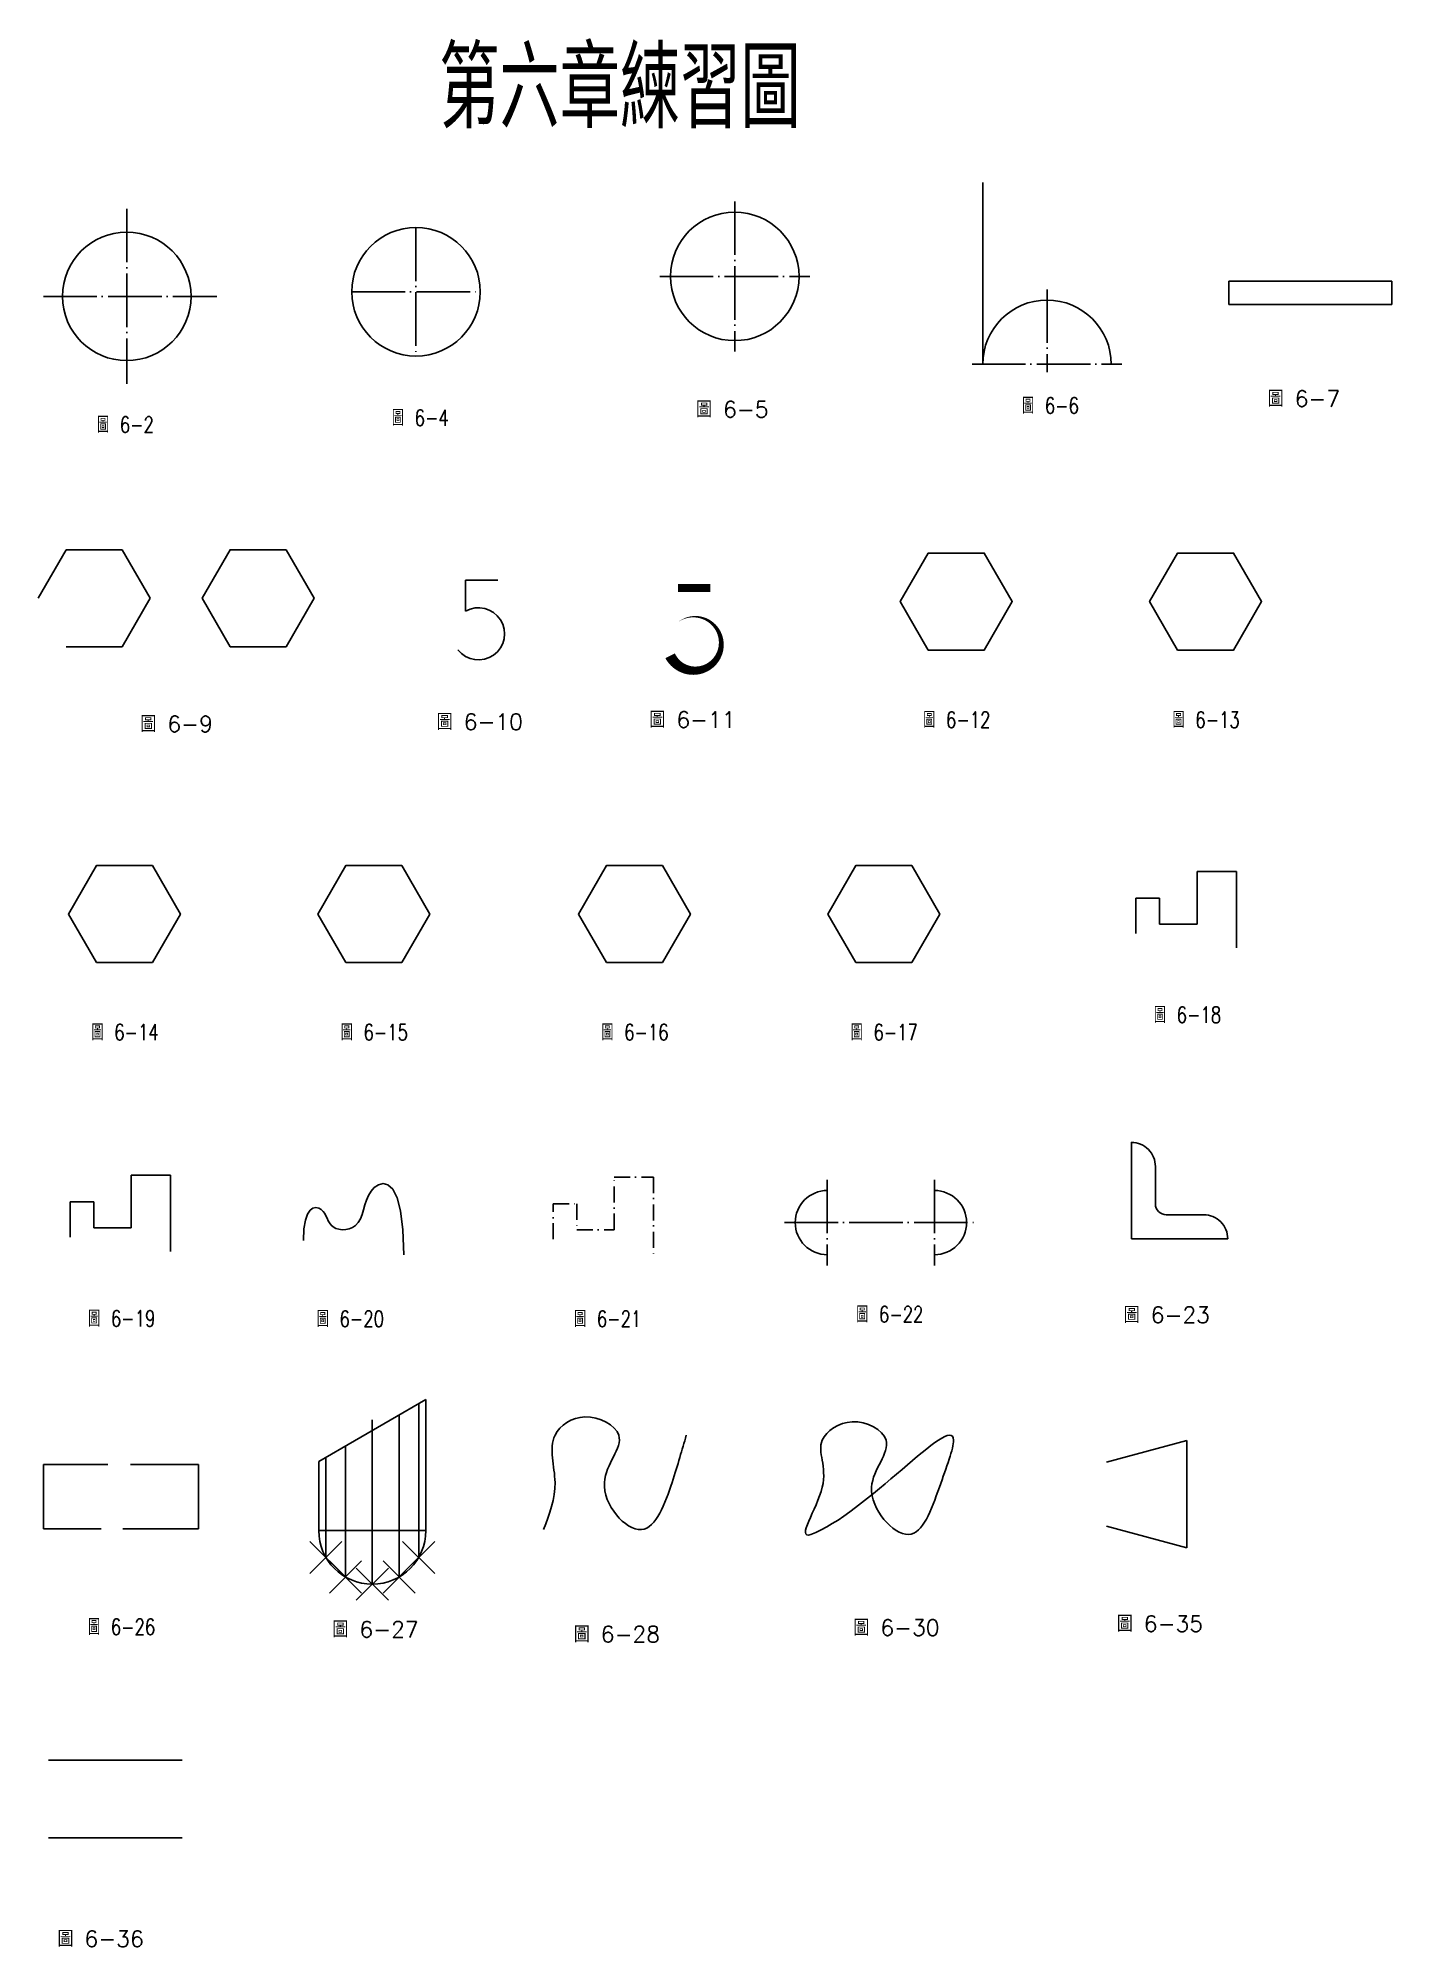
# Model space of a CAD drawing. Extents: x -15 to 238, y -43 to 313.
import ezdxf

# ---------------------------------------------------------------- set-up
doc = ezdxf.new("R2010")
doc.units = 0
doc.header["$PDMODE"] = 3
doc.header["$PDSIZE"] = 3
doc.linetypes.add('CEN3', pattern=[5, 3, -1, 0, -1])
doc.linetypes.add('CENT10', pattern=[12, 10, -1, 0, -1])
doc.layers.get('0').update_dxf_attribs({"color": 3, "linetype": 'CONTINUOUS'})
for name, color, linetype in [('CENT10', 1, 'CENT10'), ('CENT3', 1, 'CEN3'), ('輔助線', 1, 'CONTINUOUS'), ('輪廓線', 7, 'CONTINUOUS')]:
    doc.layers.add(name, color=color, linetype=linetype)
doc.styles.add('CNS', font='txt.shx', dxfattribs={"width": 0.75, "height": 3, "bigfont": 'chineset.shx'})
doc.styles.add('CNS1', font='romans.shx', dxfattribs={"height": 3, "bigfont": 'chineset.shx'})

msp = doc.modelspace()

# ---------------------------------------------------------------- linework, layer by layer
for p in [(39.23, 29.26), (56.55, 29.26), (42.89, 25.6), (52.89, 25.6), (47.89, 24.26)]:
    msp.add_point(p)
at = {"layer": 'CENT10'}
for p, q in [((115.57, 282.5), (115.57, 254.5)), ((2.04, 281.13), (2.04, 248.41)), ((56.05, 277.63), (56.05, 253.63)), ((101.57, 268.5), (129.57, 268.5)), ((-13.53, 264.77), (18.83, 264.77)), ((44.05, 265.63), (68.05, 265.63)), ((173.88, 266.08), (173.88, 250.6)), ((159.88, 252.08), (187.88, 252.08)), ((132.86, 99.79), (132.86, 83.79)), ((152.86, 99.79), (152.86, 83.79)), ((124.86, 91.79), (160.86, 91.79))]:
    msp.add_line(p, q, dxfattribs=at)
at = {"layer": 'CENT3'}
msp.add_line((47.89, 52.96), (47.89, 54.96), dxfattribs=at)
at = {"layer": 'CENT3', "color": 7}
msp.add_lwpolyline([(81.64, 88.71), (81.64, 95.32), (86.06, 95.32), (86.06, 90.46), (93.04, 90.46), (93.04, 100.28), (100.4, 100.28), (100.4, 86.05)], dxfattribs=at)
at = {"layer": '輔助線'}
for p, q in [((56.55, 29.26), (56.55, 57.96)), ((52.89, 25.6), (52.89, 55.85)), ((42.89, 25.6), (42.89, 50.07)), ((39.23, 29.26), (39.23, 47.96))]:
    msp.add_line(p, q, dxfattribs=at)
at = {"layer": '輪廓線'}
for p, q in [((161.88, 252.08), (161.88, 286.05)), ((207.84, 267.61), (238.27, 267.61)), ((207.84, 267.61), (207.84, 263.23)), ((238.27, 267.61), (238.27, 263.23)), ((207.84, 263.23), (238.27, 263.23)), ((-9.27, 217.44), (-14.5, 208.38)), ((1.19, 217.44), (-9.27, 217.44)), ((6.42, 208.38), (1.19, 217.44)), ((65.31, 211.8), (65.31, 205.98)), ((65.31, 211.8), (71.31, 211.8)), ((1.19, 199.32), (6.42, 208.38)), ((-9.27, 199.32), (1.19, 199.32)), ((201.89, 147.52), (201.89, 157.34)), ((201.89, 157.34), (209.24, 157.34)), ((209.24, 157.34), (209.24, 143.11)), ((190.49, 145.77), (190.49, 152.38)), ((190.49, 152.38), (194.9, 152.38)), ((194.9, 152.38), (194.9, 147.52)), ((194.9, 147.52), (201.89, 147.52)), ((2.86, 90.81), (2.86, 100.64)), ((2.86, 100.64), (10.22, 100.64)), ((10.22, 100.64), (10.22, 86.41)), ((-8.54, 89.07), (-8.54, 95.68)), ((-8.54, 95.68), (-4.12, 95.68)), ((-4.12, 95.68), (-4.12, 90.81)), ((-4.12, 90.81), (2.86, 90.81)), ((57.89, 58.73), (37.89, 47.19)), ((57.89, 34.26), (57.89, 58.73)), ((47.89, 24.26), (47.89, 52.96)), ((185.02, 47.07), (200.02, 51.07)), ((200.02, 51.07), (200.02, 31.07)), ((-13.51, 46.61), (-13.51, 34.59)), ((-1.48, 46.61), (-13.51, 46.61)), ((15.46, 46.61), (2.72, 46.61)), ((15.46, 34.59), (15.46, 46.61)), ((37.89, 34.26), (37.89, 47.19)), ((-13.51, 34.59), (-2.74, 34.59)), ((1.32, 34.59), (15.46, 34.59)), ((37.89, 34.26), (57.89, 34.26)), ((185.02, 35.07), (200.02, 31.07))]:
    msp.add_line(p, q, dxfattribs=at)
at = {"layer": '輪廓線', "color": 0}
for p, q in [((-12.56, -8.6), (12.36, -8.6)), ((-12.56, -23.11), (12.36, -23.11))]:
    msp.add_line(p, q, dxfattribs=at)
at = {"layer": '輪廓線'}
for points in [[(21.33, 199.32), (31.79, 199.32), (37.02, 208.38), (31.79, 217.44), (21.33, 217.44), (16.1, 208.38)], [(151.7, 198.72), (162.16, 198.72), (167.39, 207.78), (162.16, 216.84), (151.7, 216.84), (146.47, 207.78)], [(198.25, 198.72), (208.71, 198.72), (213.94, 207.78), (208.71, 216.84), (198.25, 216.84), (193.02, 207.78)], [(-3.62, 140.36), (6.84, 140.36), (12.07, 149.42), (6.84, 158.47), (-3.62, 158.47), (-8.85, 149.42)], [(42.93, 140.36), (53.39, 140.36), (58.63, 149.42), (53.39, 158.47), (42.93, 158.47), (37.7, 149.42)], [(91.6, 140.36), (102.06, 140.36), (107.29, 149.42), (102.06, 158.47), (91.6, 158.47), (86.37, 149.42)], [(138.16, 140.36), (148.62, 140.36), (153.85, 149.42), (148.62, 158.47), (138.16, 158.47), (132.93, 149.42)]]:
    msp.add_lwpolyline(points, close=True, dxfattribs=at)
msp.add_lwpolyline([(111, 210.28, 1.5, 1.5, 0), (105, 210.28, 0, 0, 0), (105, 203.95, 0, 2, -2.747477), (103.51, 197.64, 0, 0, 0)], format="xyseb", dxfattribs=at)
msp.add_lwpolyline([(189.63, 88.77), (207.63, 88.77, 0.414214), (203.13, 93.27), (196.13, 93.27, -0.414214), (194.13, 95.27), (194.13, 102.27, 0.414214), (189.63, 106.77)], format="xyb", close=True, dxfattribs=at)
msp.add_lwpolyline([(35.03, 88.43), (35.13, 90.61), (35.39, 92.24), (35.79, 93.38), (36.27, 94.11), (36.81, 94.49), (37.36, 94.6), (37.88, 94.48), (38.34, 94.23), (38.71, 93.89), (39, 93.5), (39.24, 93.06), (39.45, 92.61), (39.67, 92.15), (39.92, 91.72), (40.22, 91.32), (40.61, 90.99), (41.1, 90.72), (41.66, 90.54), (42.29, 90.46), (42.94, 90.48), (43.59, 90.62), (44.21, 90.88), (44.78, 91.27), (45.27, 91.81), (45.66, 92.5), (45.97, 93.3), (46.24, 94.17), (46.52, 95.09), (46.82, 96), (47.19, 96.88), (47.66, 97.68), (48.27, 98.36), (49.03, 98.87), (49.91, 99.09), (50.82, 98.85), (51.72, 98.02), (52.53, 96.44), (53.18, 93.97), (53.62, 90.46), (53.79, 85.77)], dxfattribs=at)
for centre in [(115.57, 268.5), (115.57, 268.5), (2.04, 264.77), (56.05, 265.63), (56.05, 265.63)]:
    msp.add_circle(centre, 12, dxfattribs=at)
for centre, radius, start, end in [((173.88, 252.08), 12, 0, 180), ((67.72, 201.75), 4.87, 218.2115, 119.7558), ((132.86, 91.79), 6, 90, 270), ((152.86, 91.79), 6, 270, 90), ((47.89, 34.26), 10, 180, 0)]:
    msp.add_arc(centre, radius, start, end, dxfattribs=at)
msp.add_spline([(79.86, 34.47), (82.01, 43.27), (82.01, 52.07), (87.6, 55.51), (93.92, 52.07), (91.22, 43.27), (98.13, 34.47), (103.87, 43.27), (106.51, 52.07)], degree=3, dxfattribs=at)
msp.add_open_spline([(129.77, 33.56), (126.92, 32.54), (134.84, 43.78), (129.5, 50.73), (137.55, 56.23), (147.08, 50.99), (137.39, 42.18), (149.14, 28.94), (153.58, 42), (161.09, 62.02), (139.78, 37.16), (129.77, 33.56)], degree=3, knots=[0, 0, 0, 0, 9.05977, 17.860932, 24.419964, 31.615368, 40.821471, 52.010264, 62.518814, 71.70738, 103.645744, 103.645744, 103.645744, 103.645744], dxfattribs=at)

# ---------------------------------------------------------------- texts
at = {"layer": '輪廓線', "style": 'CNS', "width": 0.75}
for s, height, p in [('第六章練習圖', 15, (60.39, 296.18)), ('圖 6-6', 3, (169.22, 242.88)), ('圖 6-2', 3, (-3.51, 239.32)), ('圖 6-4', 3, (51.55, 240.59)), ('圖 6-12', 3, (150.77, 184.2)), ('圖 6-13', 3, (197.32, 184.2)), ('圖 6-18', 3, (193.85, 129.09)), ('圖 6-14', 3, (-4.55, 125.84)), ('圖 6-15', 3, (42, 125.84)), ('圖 6-16', 3, (90.67, 125.84)), ('圖 6-17', 3, (137.22, 125.84)), ('圖 6-19', 3, (-5.17, 72.38)), ('圖 6-20', 3, (37.52, 72.32)), ('圖 6-21', 3, (85.57, 72.32)), ('圖 6-22', 3, (138.25, 73.17)), ('圖 6-26', 3, (-5.19, 14.79))]:
    msp.add_text(s, height=height, dxfattribs=at).set_placement(p)
at = {"layer": '輪廓線', "style": 'CNS1'}
for s, p in [('圖 6-7', (215.07, 244.17)), ('圖 6-5', (108.34, 242.17)), ('圖 6-9', (4.56, 183.41)), ('圖 6-10', (59.91, 183.81)), ('圖 6-11', (99.62, 184.22)), ('圖 6-23', (188.2, 73.06)), ('圖 6-35', (186.9, 15.38)), ('圖 6-27', (40.43, 14.32)), ('圖 6-28', (85.51, 13.42)), ('圖 6-30', (137.7, 14.64)), ('圖 6-36', (-10.9, -43.46))]:
    msp.add_text(s, height=3, dxfattribs=at).set_placement(p)

doc.saveas('drawing.dxf')
